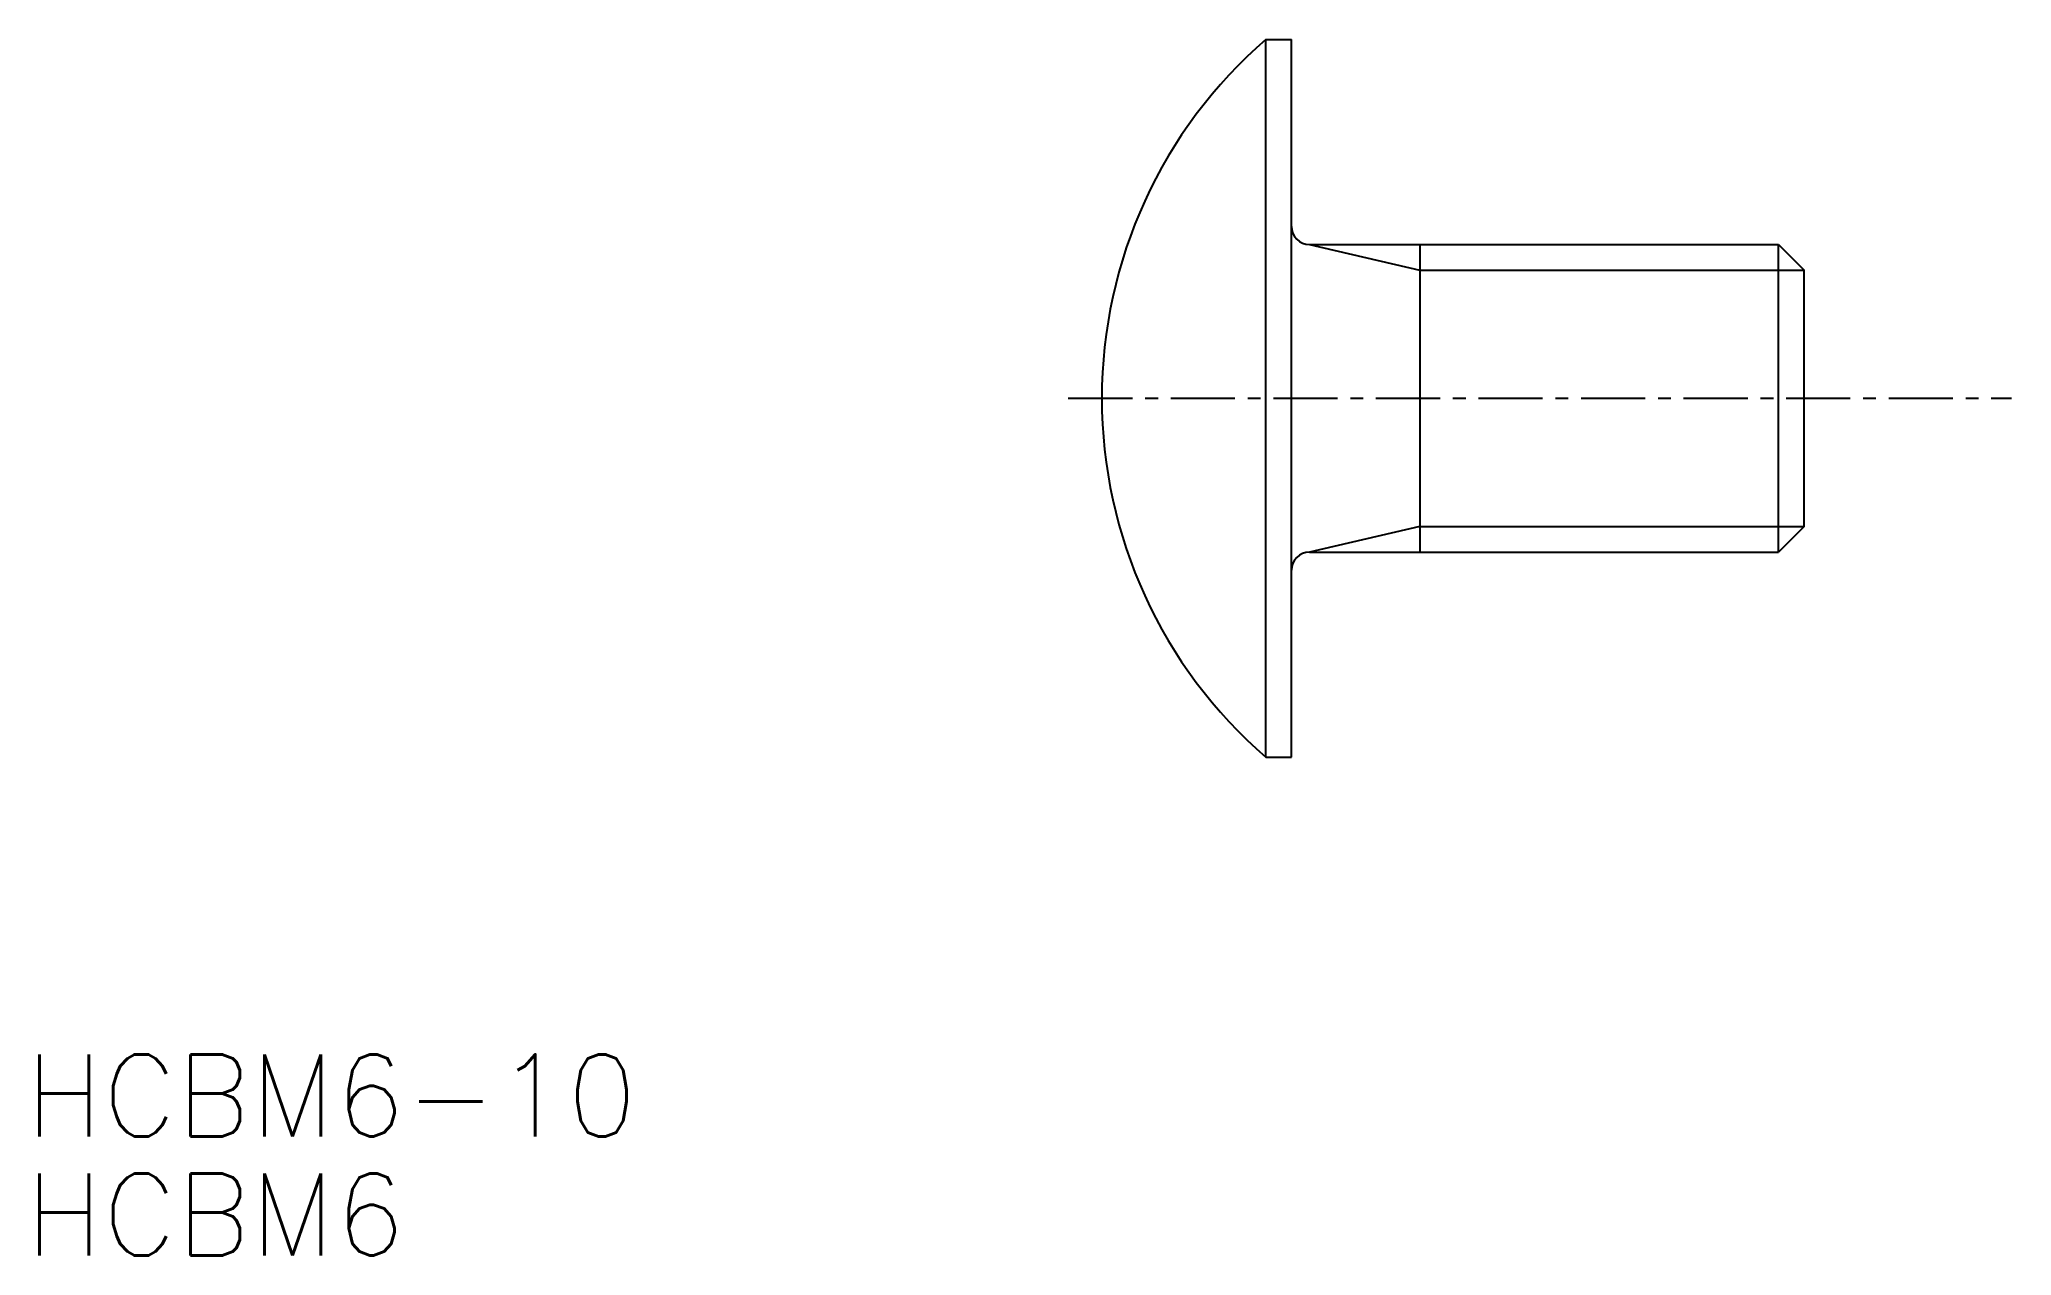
# Model space of a CAD drawing. Extents: x -24.4 to 14, y -16.7 to 7.
import ezdxf

# ---------------------------------------------------------------- set-up
doc = ezdxf.new("R2010")
doc.units = 0
doc.linetypes.add('CENTER', pattern=[2, 1.25, -0.25, 0.25, -0.25])
doc.layers.get('0').update_dxf_attribs({"linetype": 'CONTINUOUS'})
doc.layers.add('CENTER', color=1, linetype='CENTER')
doc.styles.get("Standard").update_dxf_attribs({"font": 'txt.shx', "bigfont": 'bigfont.shx'})

msp = doc.modelspace()

# ---------------------------------------------------------------- linework, layer by layer
at = {"color": 7, "linetype": 'CONTINUOUS'}
for p, q in [((-0.5, -7), (-0.5, 7)), ((-0.5, 7), (0, 7)), ((0, -7), (0, 7)), ((0.35, 3), (9.5, 3)), ((2.5, 3), (2.5, -3)), ((9.5, 3), (10, 2.5)), ((10, -2.5), (10, 2.5)), ((10, -2.5), (9.5, -3)), ((0.35, -3), (9.5, -3)), ((-0.5, -7), (0, -7))]:
    msp.add_line(p, q, dxfattribs=at)
at = {"color": 3, "linetype": 'CONTINUOUS'}
for p, q in [((0.35, 3), (2.5, 2.5)), ((9.5, -3), (9.5, 3)), ((2.5, 2.5), (10, 2.5)), ((2.5, -2.5), (0.35, -3)), ((2.5, -2.5), (10, -2.5))]:
    msp.add_line(p, q, dxfattribs=at)
at = {"color": 7, "linetype": 'CONTINUOUS'}
for centre, radius, start, end in [((5.556, 0), 9.256, 130.8657, 229.1343), ((0.35, 3.35), 0.35, 180, 270), ((0.35, -3.35), 0.35, 90, 180)]:
    msp.add_arc(centre, radius, start, end, dxfattribs=at)
at = {"layer": 'CENTER', "color": 1, "linetype": 'CENTER'}
msp.add_line((-4.353, 0), (14.042, 0), dxfattribs=at)

# ---------------------------------------------------------------- texts
at = {"color": 7, "linetype": 'CONTINUOUS'}
for s, p in [('HCBM6-10', (-24.692, -14.398)), ('HCBM6', (-24.692, -16.72))]:
    msp.add_text(s, height=1.6, dxfattribs=at).set_placement(p)

doc.saveas('drawing.dxf')
